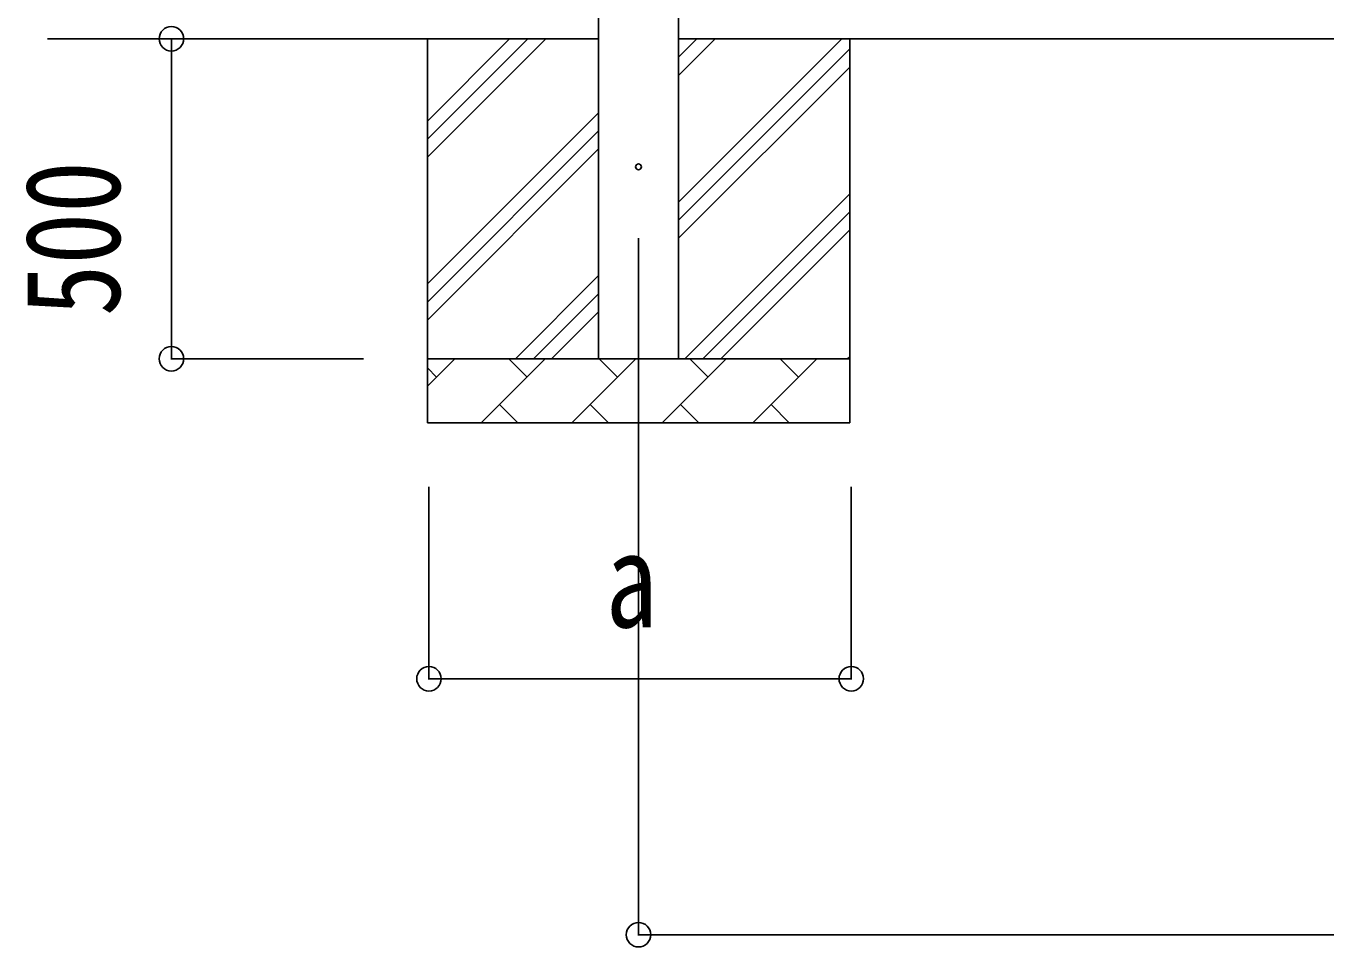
# Model space of a CAD drawing. Units: millimetres, scale not verified. Extents: x -18922 to 18922, y -13365 to 13365.
# Drawn here: x -16695 to -14663, y -10605 to -9165 of the extents above; entities that cross this region are included whole.
import ezdxf
from ezdxf.enums import TextEntityAlignment as Align

# ---------------------------------------------------------------- set-up
doc = ezdxf.new("R2010")
doc.units = ezdxf.units.MM
doc.header["$LTSCALE"] = 50
for name, color, linetype in [('0-4_YKK_12', 2, 'Continuous'), ('0-5_YKK_13', 4, 'Continuous'), ('0-6_YKK_A1', 4, 'Continuous'), ('0-7_YKK_D', 6, 'Continuous')]:
    doc.layers.add(name, color=color, linetype=linetype)
doc.styles.add('ＭＳ ゴシック', font='')
doc.styles.get('ＭＳ ゴシック').set_extended_font_data('MS Gothic')

msp = doc.modelspace()

# ---------------------------------------------------------------- linework, layer by layer
at = {"layer": '0-4_YKK_12'}
msp.add_line((-15737.41, -9497.17), (-15737.41, -9997.17), dxfattribs=at)
at = {"layer": '0-5_YKK_13'}
msp.add_circle((-15737.41, -9385.5), 4.5, dxfattribs=at)
at = {"layer": '0-6_YKK_A1'}
for p, q in [((-15799.91, -5685.5), (-15799.91, -9685.5)), ((-15674.91, -9685.5), (-15674.91, -5685.5)), ((-15799.91, -9185.5), (-16661.15, -9185.5)), ((-16067.41, -9185.5), (-16067.41, -9785.5)), ((-16067.41, -9370.55), (-15882.36, -9185.5)), ((-16067.41, -9342.27), (-15910.64, -9185.5)), ((-16067.41, -9313.98), (-15938.93, -9185.5)), ((-10526.91, -9185.5), (-15674.91, -9185.5)), ((-15674.91, -9440.6), (-15419.81, -9185.5)), ((-15674.91, -9242.61), (-15617.8, -9185.5)), ((-15674.91, -9214.32), (-15646.09, -9185.5)), ((-15674.91, -9468.88), (-15407.41, -9201.38)), ((-15407.41, -9185.5), (-15407.41, -9785.5)), ((-15674.91, -9497.17), (-15407.41, -9229.67)), ((-16067.41, -9568.54), (-15799.91, -9301.04)), ((-16067.41, -9596.82), (-15799.91, -9329.32)), ((-16067.41, -9625.11), (-15799.91, -9357.61)), ((-15665.25, -9685.5), (-15407.41, -9427.66)), ((-15636.97, -9685.5), (-15407.41, -9455.94)), ((-15608.69, -9685.5), (-15407.41, -9484.23)), ((-15929.81, -9685.5), (-15799.91, -9555.6)), ((-15901.53, -9685.5), (-15799.91, -9583.88)), ((-15873.24, -9685.5), (-15799.91, -9612.17)), ((-16067.41, -9685.5), (-15407.41, -9685.5)), ((-16067.41, -9728.39), (-16024.52, -9685.5)), ((-15983.1, -9785.5), (-15883.1, -9685.5)), ((-15911.65, -9714.05), (-15940.2, -9685.5)), ((-15841.67, -9785.5), (-15741.67, -9685.5)), ((-15770.23, -9714.05), (-15798.78, -9685.5)), ((-15700.25, -9785.5), (-15600.25, -9685.5)), ((-15628.81, -9714.05), (-15657.36, -9685.5)), ((-15558.83, -9785.5), (-15458.83, -9685.5)), ((-15487.39, -9714.05), (-15515.94, -9685.5)), ((-15410.7, -9685.5), (-15407.41, -9682.22)), ((-16053.07, -9714.05), (-16067.41, -9699.71)), ((-15954.54, -9756.95), (-15925.99, -9785.5)), ((-15813.12, -9756.95), (-15784.57, -9785.5)), ((-15671.7, -9756.95), (-15643.15, -9785.5)), ((-15530.28, -9756.95), (-15501.73, -9785.5)), ((-15407.41, -9785.5), (-16067.41, -9785.5))]:
    msp.add_line(p, q, dxfattribs=at)
at = {"layer": '0-7_YKK_D'}
for p, q in [((-16167.41, -9185.5), (-16468.41, -9185.5)), ((-16467.41, -9685.5), (-16467.41, -9185.5)), ((-16167.41, -9685.5), (-16468.41, -9685.5)), ((-16064.91, -9885.5), (-16064.91, -10186.5)), ((-15737.41, -9885.5), (-15737.41, -10586.5)), ((-15404.91, -9885.5), (-15404.91, -10186.5)), ((-15404.91, -10185.5), (-16064.91, -10185.5)), ((-15737.41, -10585.5), (-10400.91, -10585.5))]:
    msp.add_line(p, q, dxfattribs=at)
for centre in [(-16467.41, -9185.5), (-16467.41, -9685.5), (-16064.91, -10185.5), (-15404.91, -10185.5), (-15737.41, -10585.5)]:
    msp.add_circle(centre, 19.12, dxfattribs=at)

# ---------------------------------------------------------------- texts
at = {"layer": '0-7_YKK_D', "style": 'ＭＳ ゴシック', "width": 0.8}
msp.add_text('500', height=148.5, rotation=90, dxfattribs=at).set_placement((-16503.41, -9619.1), align=Align.BOTTOM_LEFT)
msp.add_text('a', height=148.5, dxfattribs=at).set_placement((-15788.91, -10149.5), align=Align.BOTTOM_LEFT)

doc.saveas('drawing.dxf')
